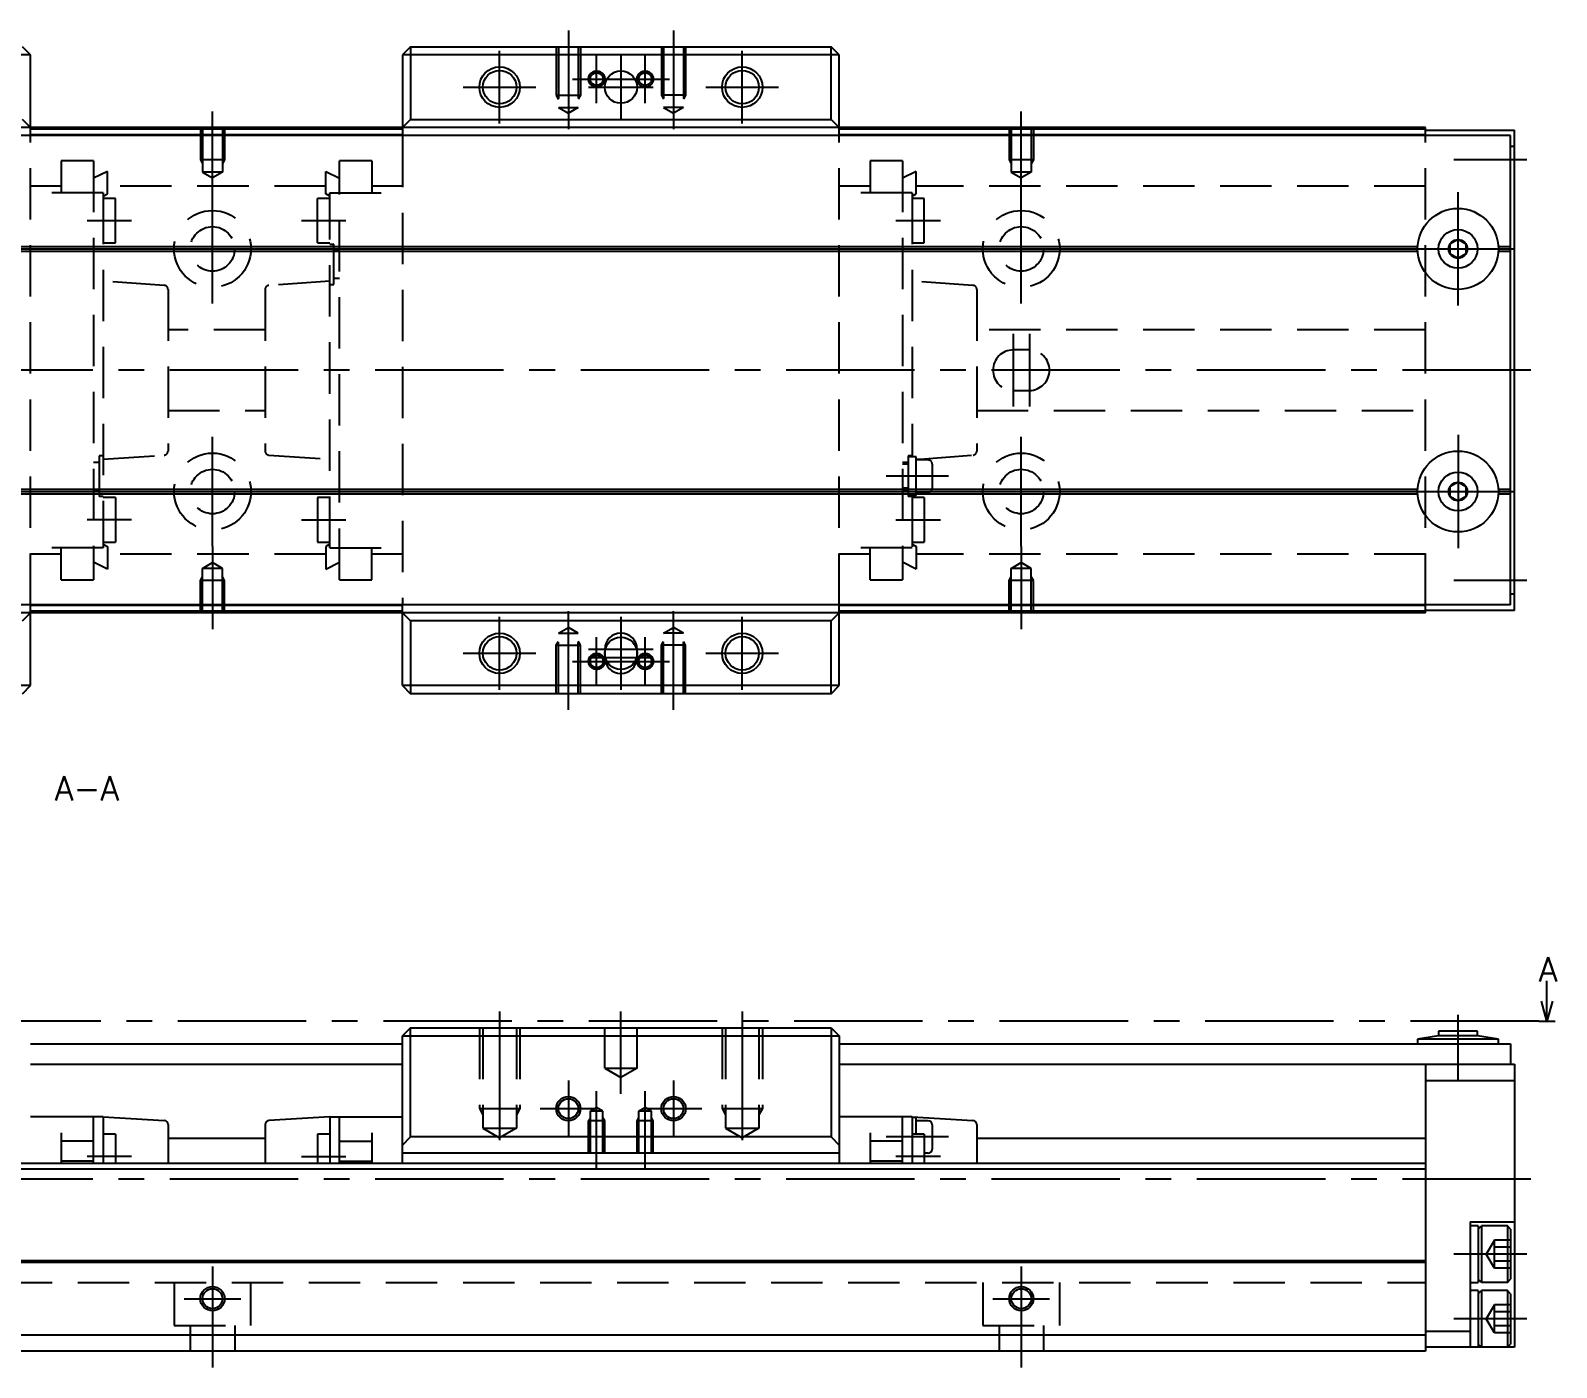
# Model space of a CAD drawing. Extents: x -2 to 551, y -8 to 279.
# Drawn here: x 362.3 to 550.9, y 8 to 173.3 of the extents above; entities that cross this region are included whole.
import ezdxf

# ---------------------------------------------------------------- set-up
doc = ezdxf.new("R2010")
doc.units = 0
doc.header["$LTSCALE"] = 0.5
doc.linetypes.add('CENTER', pattern=[50.8, 31.75, -6.35, 6.35, -6.35])
doc.linetypes.add('DASHED', pattern=[19.05, 12.7, -6.35])
for name, color, linetype in [('MSM_CENTER', 1, 'CENTER'), ('MSM_CONTINUOUS', 7, 'CONTINUOUS'), ('MSM_DASHED', 4, 'DASHED'), ('MSM_NARROW', 5, 'CONTINUOUS'), ('MSM_PART_NUMBER', 7, 'CONTINUOUS')]:
    doc.layers.add(name, color=color, linetype=linetype)
doc.styles.get("Standard").update_dxf_attribs({"font": 'txt.shx', "height": 3, "bigfont": 'bigfont.shx'})

msp = doc.modelspace()

# ---------------------------------------------------------------- linework, layer by layer
at = {"layer": 'MSM_CENTER'}
for p, q in [((428.76, 173.3), (428.76, 161.09)), ((441.76, 173.3), (441.76, 161.09)), ((420.26, 161.8), (420.26, 170.8)), ((432.26, 164.3), (432.26, 170.3)), ((435.26, 170.3), (435.26, 162.3)), ((438.26, 164.3), (438.26, 170.3)), ((450.26, 161.8), (450.26, 170.8)), ((415.76, 166.3), (424.76, 166.3)), ((429.26, 167.3), (441.26, 167.3)), ((431.26, 166.3), (439.26, 166.3)), ((445.76, 166.3), (454.76, 166.3)), ((384.76, 153.09), (384.76, 163.3)), ((484.76, 153.09), (484.76, 163.3)), ((547.26, 157.3), (538.26, 157.3)), ((384.76, 139.55), (384.76, 153.05)), ((484.76, 139.55), (484.76, 153.05)), ((538.76, 139.3), (538.76, 153.3)), ((369.26, 149.8), (374.76, 149.8)), ((395.76, 149.8), (401.26, 149.8)), ((469.26, 149.8), (474.76, 149.8)), ((378.01, 146.3), (391.51, 146.3)), ((478.01, 146.3), (491.51, 146.3)), ((531.76, 146.3), (545.76, 146.3)), ((483.76, 135.8), (483.76, 126.8)), ((485.76, 135.8), (485.76, 126.8)), ((547.76, 131.3), (196.26, 131.3)), ((384.76, 109.55), (384.76, 123.05)), ((484.76, 109.55), (484.76, 123.05)), ((538.76, 123.3), (538.76, 109.3)), ((475.76, 118.2), (468.06, 118.2)), ((378.01, 116.3), (391.51, 116.3)), ((478.01, 116.3), (491.51, 116.3)), ((531.76, 116.3), (545.76, 116.3)), ((374.76, 112.8), (369.26, 112.8)), ((395.76, 112.8), (401.26, 112.8)), ((469.26, 112.8), (474.76, 112.8)), ((384.76, 109.51), (384.76, 99.3)), ((484.76, 109.51), (484.76, 99.3)), ((547.26, 105.3), (538.26, 105.3)), ((420.26, 91.8), (420.26, 100.8)), ((428.76, 89.3), (428.76, 101.51)), ((435.26, 100.8), (435.26, 91.8)), ((441.76, 89.3), (441.76, 101.51)), ((450.26, 91.8), (450.26, 100.8)), ((432.26, 92.3), (432.26, 98.3)), ((438.26, 92.3), (438.26, 98.3)), ((415.76, 96.3), (424.76, 96.3)), ((431.26, 96.8), (439.26, 96.8)), ((445.76, 96.3), (454.76, 96.3)), ((429.26, 95.3), (441.26, 95.3)), ((431.26, 95.8), (439.26, 95.8)), ((420.26, 52), (420.26, 34.41)), ((435.26, 41.85), (435.26, 52)), ((450.26, 52), (450.26, 34.41)), ((538.76, 43.5), (538.76, 51.6)), ((548.76, 50.8), (189.76, 50.8)), ((428.76, 43.5), (428.76, 36.5)), ((441.76, 43.5), (441.76, 36.5)), ((432.26, 32.5), (432.26, 42.15)), ((438.26, 32.5), (438.26, 42.15)), ((425.26, 40), (432.26, 40)), ((438.26, 40), (445.26, 40)), ((475.76, 36.5), (468.06, 36.5)), ((374.76, 34.1), (369.26, 34.1)), ((395.76, 34.1), (401.26, 34.1)), ((474.76, 34.1), (469.26, 34.1)), ((547.76, 31.3), (196.26, 31.3)), ((547.26, 22), (538.26, 22)), ((384.76, 20.5), (384.76, 8)), ((484.76, 20.5), (484.76, 8)), ((381.26, 16.5), (388.26, 16.5)), ((481.26, 16.5), (488.26, 16.5)), ((547.26, 14), (538.26, 14))]:
    msp.add_line(p, q, dxfattribs=at)
at = {"layer": 'MSM_CONTINUOUS'}
for p, q in [((362.26, 170.3), (308.26, 170.3)), ((362.26, 170.3), (361.26, 171.3)), ((362.26, 160.3), (362.26, 170.3)), ((409.26, 171.3), (408.26, 170.3)), ((462.26, 170.3), (408.26, 170.3)), ((408.26, 170.3), (408.26, 160.3)), ((409.26, 171.3), (461.26, 171.3)), ((409.26, 171.3), (409.26, 162.3)), ((462.26, 170.3), (461.26, 171.3)), ((461.26, 162.3), (461.26, 171.3)), ((462.26, 160.3), (462.26, 170.3)), ((362.26, 161.3), (361.26, 162.3)), ((409.26, 162.3), (408.26, 161.3)), ((409.26, 162.3), (461.26, 162.3)), ((462.26, 161.3), (461.26, 162.3)), ((534.76, 161.3), (234.76, 161.3)), ((408.26, 161.1), (362.26, 161.1)), ((408.26, 160.4), (362.26, 160.4)), ((534.76, 161.1), (462.26, 161.1)), ((534.76, 160.4), (462.26, 160.4)), ((534.76, 160.3), (534.76, 161.3)), ((534.76, 161), (545.76, 161)), ((545.76, 101.6), (545.76, 161)), ((545.26, 160.3), (223.26, 160.3)), ((545.26, 102.3), (545.26, 160.3)), ((545.26, 159), (545.76, 159)), ((538.76, 147.45), (537.76, 146.88)), ((539.76, 146.88), (538.76, 147.45)), ((234.75, 146.6), (533.77, 146.6)), ((234.75, 146), (533.77, 146)), ((234.76, 146.3), (533.76, 146.3)), ((537.76, 146.88), (537.76, 145.72)), ((537.76, 145.72), (538.76, 145.15)), ((538.76, 145.15), (539.76, 145.72)), ((539.76, 145.72), (539.76, 146.88)), ((543.75, 146.6), (545.26, 146.6)), ((543.75, 146), (545.26, 146)), ((543.76, 146.3), (545.26, 146.3)), ((538.76, 117.45), (537.76, 116.88)), ((539.76, 116.88), (538.76, 117.45)), ((234.75, 116.6), (533.77, 116.6)), ((234.75, 116), (533.77, 116)), ((234.76, 116.3), (533.76, 116.3)), ((537.76, 116.88), (537.76, 115.72)), ((537.76, 115.72), (538.76, 115.15)), ((538.76, 115.15), (539.76, 115.72)), ((539.76, 115.72), (539.76, 116.88)), ((543.75, 116.6), (545.26, 116.6)), ((543.75, 116), (545.26, 116)), ((543.76, 116.3), (545.26, 116.3)), ((545.26, 102.3), (223.26, 102.3)), ((362.26, 92.3), (362.26, 102.3)), ((408.26, 102.2), (362.26, 102.2)), ((408.26, 92.3), (408.26, 102.3)), ((462.26, 92.3), (462.26, 102.3)), ((534.76, 102.2), (462.26, 102.2)), ((534.76, 101.3), (534.76, 102.3)), ((545.76, 103.6), (545.26, 103.6)), ((534.76, 101.3), (234.76, 101.3)), ((361.26, 100.3), (362.26, 101.3)), ((408.26, 101.5), (362.26, 101.5)), ((408.26, 101.3), (409.26, 100.3)), ((461.26, 100.3), (409.26, 100.3)), ((409.26, 100.3), (409.26, 91.3)), ((461.26, 100.3), (462.26, 101.3)), ((461.26, 91.3), (461.26, 100.3)), ((534.76, 101.5), (462.26, 101.5)), ((545.76, 101.6), (534.76, 101.6)), ((433.26, 96.8), (433.26, 95.8)), ((437.26, 95.8), (437.26, 96.8)), ((362.26, 92.3), (308.26, 92.3)), ((361.26, 91.3), (362.26, 92.3)), ((408.26, 92.3), (409.26, 91.3)), ((462.26, 92.3), (408.26, 92.3)), ((461.26, 91.3), (409.26, 91.3)), ((461.26, 91.3), (462.26, 92.3)), ((549.76, 50.8), (549.76, 55.8)), ((549.76, 50.8), (549.09, 53.3)), ((550.43, 53.3), (549.76, 50.8)), ((409.26, 50), (408.26, 49)), ((409.26, 50), (461.26, 50)), ((409.26, 36.5), (409.26, 50)), ((461.26, 50), (462.26, 49)), ((461.26, 50), (461.26, 36.5)), ((541.16, 49.6), (536.36, 49.6)), ((536.36, 49.6), (536.36, 49)), ((541.16, 49), (541.16, 49.6)), ((548.76, 50.8), (550.76, 50.8)), ((362.26, 48), (408.26, 48)), ((408.26, 33.2), (408.26, 49)), ((408.26, 49), (462.26, 49)), ((462.26, 49), (462.26, 33.2)), ((462.26, 48), (545.26, 48)), ((536.36, 49), (533.76, 48.6)), ((543.76, 48.6), (533.76, 48.6)), ((533.76, 48.6), (533.76, 48)), ((541.16, 49), (536.36, 49)), ((543.76, 48.6), (541.16, 49)), ((543.76, 48), (543.76, 48.6)), ((545.26, 48), (545.26, 45.5)), ((362.26, 45.5), (408.26, 45.5)), ((462.26, 45.5), (545.76, 45.5)), ((534.76, 45.5), (534.76, 10)), ((545.76, 45.5), (545.76, 10.5)), ((534.76, 43.5), (545.76, 43.5)), ((371.26, 39), (362.26, 39)), ((370.06, 33.2), (370.06, 39)), ((371.26, 39), (378.79, 38.53)), ((371.26, 39), (371.26, 33.2)), ((379.26, 38.03), (379.26, 33.2)), ((391.26, 38.03), (391.26, 33.2)), ((399.26, 39), (391.73, 38.53)), ((399.26, 39), (408.26, 39)), ((399.26, 39), (399.26, 33.2)), ((400.46, 33.2), (400.46, 39)), ((471.26, 39), (462.26, 39)), ((470.06, 33.2), (470.06, 39)), ((471.26, 39), (478.79, 38.53)), ((471.26, 39), (471.26, 33.2)), ((471.76, 38.9), (471.26, 38.9)), ((471.76, 36.85), (471.76, 38.9)), ((473.26, 38.5), (471.76, 38.5)), ((473.76, 38), (473.76, 35)), ((479.26, 38.03), (479.26, 33.2)), ((366.06, 37), (366.06, 33.2)), ((370.06, 36), (366.06, 36)), ((372.76, 36.85), (371.26, 36.85)), ((372.76, 36.85), (372.76, 33.2)), ((391.26, 36.3), (379.26, 36.3)), ((399.26, 36.85), (397.76, 36.85)), ((397.76, 36.85), (397.76, 33.2)), ((400.46, 36), (404.46, 36)), ((404.46, 37), (404.46, 33.2)), ((408.26, 35.5), (409.26, 36.5)), ((461.26, 36.5), (409.26, 36.5)), ((461.26, 36.5), (462.26, 35.5)), ((466.06, 37), (466.06, 33.2)), ((470.06, 36), (466.06, 36)), ((472.76, 36.85), (471.26, 36.85)), ((472.76, 36.85), (472.76, 33.2)), ((534.76, 36.3), (479.26, 36.3)), ((462.26, 34.5), (408.26, 34.5)), ((473.26, 34.5), (472.76, 34.5)), ((534.76, 33.2), (234.76, 33.2)), ((534.76, 32.5), (234.76, 32.5)), ((370.06, 33.5), (366.06, 33.5)), ((400.46, 33.5), (404.46, 33.5)), ((470.06, 33.5), (466.06, 33.5)), ((540.26, 26), (540.26, 10.5)), ((540.26, 26), (545.76, 26)), ((541.26, 25.5), (540.26, 25.5)), ((541.26, 25.1), (541.66, 25.5)), ((541.26, 25.5), (541.26, 18.5)), ((541.66, 25.5), (541.66, 18.5)), ((544.86, 25.5), (541.66, 25.5)), ((545.26, 25.1), (544.86, 25.5)), ((544.86, 25.5), (544.86, 18.5)), ((545.26, 25.1), (545.26, 18.9)), ((534.76, 21.2), (234.76, 21.2)), ((534.76, 21), (234.76, 21)), ((541.66, 18.5), (541.26, 18.9)), ((544.86, 18.5), (545.26, 18.9)), ((540.26, 18.5), (541.26, 18.5)), ((541.26, 17.5), (540.26, 17.5)), ((541.26, 17.5), (541.26, 10.5)), ((541.26, 17.1), (541.66, 17.5)), ((544.86, 18.5), (541.66, 18.5)), ((541.66, 17.5), (541.66, 10.5)), ((544.86, 17.5), (541.66, 17.5)), ((544.86, 17.5), (544.86, 10.5)), ((545.26, 17.1), (544.86, 17.5)), ((545.26, 17.1), (545.26, 10.9)), ((534.76, 12), (234.76, 12)), ((534.76, 12.5), (540.26, 12.5)), ((534.76, 10), (234.76, 10)), ((545.76, 10.5), (534.76, 10.5)), ((541.66, 10.5), (541.26, 10.9)), ((544.86, 10.5), (545.26, 10.9))]:
    msp.add_line(p, q, dxfattribs=at)
for centre, radius in [((420.26, 166.3), 2.07), ((435.26, 166.3), 2), ((450.26, 166.3), 2.07), ((538.76, 146.3), 5), ((538.76, 146.3), 2.4), ((538.76, 146.3), 1.15), ((538.76, 116.3), 5), ((538.76, 116.3), 2.4), ((538.76, 116.3), 1.15), ((420.26, 96.3), 2.07), ((435.26, 96.3), 2), ((450.26, 96.3), 2.07), ((428.76, 40), 1.23), ((441.76, 40), 1.23), ((384.76, 16.5), 1.23), ((484.76, 16.5), 1.23)]:
    msp.add_circle(centre, radius, dxfattribs=at)
for centre, radius, start, end in [((435.26, 96.8), 2, 0, 180), ((435.26, 95.8), 2, 180, 0), ((378.76, 38.03), 0.5, 0, 86.4237), ((391.76, 38.03), 0.5, 93.5763, 180), ((473.26, 38), 0.5, 0, 90), ((478.76, 38.03), 0.5, 0, 86.4237), ((473.26, 35), 0.5, 270, 0)]:
    msp.add_arc(centre, radius, start, end, dxfattribs=at)
at = {"layer": 'MSM_DASHED'}
for p, q in [((427.26, 171.3), (427.26, 165.3)), ((427.53, 171.3), (427.53, 163.8)), ((429.99, 171.3), (429.99, 163.8)), ((430.26, 171.3), (430.26, 165.3)), ((440.26, 171.3), (440.26, 165.3)), ((440.53, 171.3), (440.53, 163.8)), ((442.99, 171.3), (442.99, 163.8)), ((443.26, 171.3), (443.26, 165.3)), ((427.26, 165.3), (430.26, 165.3)), ((427.26, 165.3), (427.53, 164.83)), ((430.26, 165.3), (429.99, 164.83)), ((443.26, 165.3), (440.26, 165.3)), ((440.26, 165.3), (440.53, 164.83)), ((443.26, 165.3), (442.99, 164.83)), ((427.53, 163.8), (428.76, 163.09)), ((427.53, 163.8), (429.99, 163.8)), ((429.99, 163.8), (428.76, 163.09)), ((440.53, 163.8), (441.76, 163.09)), ((442.99, 163.8), (440.53, 163.8)), ((442.99, 163.8), (441.76, 163.09)), ((383.26, 161.3), (383.26, 157.3)), ((383.53, 161.3), (383.53, 155.8)), ((385.99, 161.3), (385.99, 155.8)), ((386.26, 161.3), (386.26, 157.3)), ((483.26, 161.3), (483.26, 157.3)), ((483.53, 161.3), (483.53, 155.8)), ((485.99, 161.3), (485.99, 155.8)), ((486.26, 161.3), (486.26, 157.3)), ((362.26, 102.3), (362.26, 160.3)), ((408.26, 160.3), (408.26, 102.3)), ((462.26, 102.3), (462.26, 160.3)), ((534.76, 102.3), (534.76, 160.3)), ((370.06, 157.2), (366.06, 157.2)), ((366.06, 157.2), (366.06, 153.25)), ((370.06, 157.2), (370.06, 105.4)), ((386.26, 157.3), (383.26, 157.3)), ((383.26, 157.3), (383.53, 156.83)), ((386.26, 157.3), (385.99, 156.83)), ((400.46, 105.4), (400.46, 157.2)), ((404.46, 157.2), (400.46, 157.2)), ((404.46, 157.2), (404.46, 153.25)), ((470.06, 157.2), (466.06, 157.2)), ((466.06, 157.2), (466.06, 153.25)), ((470.06, 157.2), (470.06, 105.4)), ((483.26, 157.3), (483.53, 156.83)), ((486.26, 157.3), (483.26, 157.3)), ((486.26, 157.3), (485.99, 156.83)), ((371.76, 155.89), (370.06, 155.04)), ((371.76, 153.1), (371.76, 155.89)), ((383.53, 155.8), (384.76, 155.09)), ((385.99, 155.8), (383.53, 155.8)), ((385.99, 155.8), (384.76, 155.09)), ((398.76, 155.89), (400.46, 155.04)), ((398.76, 153.1), (398.76, 155.89)), ((471.76, 155.89), (470.06, 155.04)), ((471.76, 153.1), (471.76, 155.89)), ((485.99, 155.8), (483.53, 155.8)), ((483.53, 155.8), (484.76, 155.09)), ((485.99, 155.8), (484.76, 155.09)), ((366.06, 154.05), (362.26, 154.05)), ((371.26, 153.25), (362.26, 153.25)), ((371.26, 153.25), (371.26, 109.35)), ((371.26, 152.8), (371.76, 153.1)), ((398.76, 154.05), (371.76, 154.05)), ((399.26, 152.8), (398.76, 153.1)), ((399.26, 153.25), (408.26, 153.25)), ((399.26, 109.35), (399.26, 153.25)), ((408.26, 154.05), (404.46, 154.05)), ((466.06, 154.05), (462.26, 154.05)), ((471.26, 153.25), (462.26, 153.25)), ((471.26, 153.25), (471.26, 120.6)), ((471.26, 152.8), (471.76, 153.1)), ((534.76, 154.05), (471.76, 154.05)), ((372.76, 152.55), (371.26, 152.55)), ((372.76, 147.05), (372.76, 152.55)), ((397.76, 147.05), (397.76, 152.55)), ((399.26, 152.55), (397.76, 152.55)), ((472.76, 152.55), (471.26, 152.55)), ((472.76, 147.05), (472.76, 152.55)), ((371.26, 147.05), (372.76, 147.05)), ((397.76, 147.05), (399.26, 147.05)), ((399.26, 146.9), (399.76, 146.9)), ((399.76, 141.9), (399.76, 146.9)), ((399.76, 146.1), (400.46, 146.1)), ((471.26, 147.05), (472.76, 147.05)), ((378.79, 141.79), (371.26, 142.3)), ((399.26, 142.3), (391.73, 141.79)), ((399.26, 141.9), (399.76, 141.9)), ((399.76, 142.7), (400.46, 142.7)), ((478.79, 141.79), (471.26, 142.3)), ((379.26, 141.29), (379.26, 121.31)), ((391.26, 141.29), (391.26, 121.31)), ((479.26, 141.29), (479.26, 121.31)), ((391.26, 136.3), (379.26, 136.3)), ((534.76, 136.3), (479.26, 136.3)), ((485.76, 133.8), (483.76, 133.8)), ((483.76, 128.8), (485.76, 128.8)), ((379.26, 126.3), (391.26, 126.3)), ((479.26, 126.3), (534.76, 126.3)), ((371.26, 120.3), (378.79, 120.81)), ((391.73, 120.81), (399.26, 120.3)), ((472.26, 120.31), (478.8, 120.81)), ((370.76, 119.9), (370.06, 119.9)), ((370.76, 120.7), (370.76, 115.7)), ((371.26, 120.7), (370.76, 120.7)), ((470.76, 119.9), (470.06, 119.9)), ((470.76, 119.7), (470.06, 119.7)), ((470.76, 120.7), (470.76, 115.7)), ((471.26, 120.7), (470.76, 120.7)), ((471.76, 120.6), (470.76, 120.6)), ((471.76, 115.8), (471.76, 120.6)), ((471.76, 120.31), (472.26, 120.31)), ((473.26, 120.2), (471.76, 120.2)), ((473.76, 119.7), (473.76, 116.7)), ((370.76, 116.5), (370.06, 116.5)), ((371.26, 115.7), (370.76, 115.7)), ((372.76, 115.55), (371.26, 115.55)), ((372.76, 115.55), (372.76, 110.05)), ((397.76, 115.55), (397.76, 110.05)), ((399.26, 115.55), (397.76, 115.55)), ((470.76, 116.7), (470.06, 116.7)), ((470.76, 116.5), (470.06, 116.5)), ((470.76, 115.8), (471.76, 115.8)), ((471.26, 115.7), (470.76, 115.7)), ((471.26, 115.8), (471.26, 109.35)), ((472.76, 115.55), (471.26, 115.55)), ((473.26, 116.2), (471.76, 116.2)), ((472.76, 115.55), (472.76, 110.05)), ((371.26, 110.05), (372.76, 110.05)), ((371.26, 109.8), (371.76, 109.5)), ((371.76, 109.5), (371.76, 106.71)), ((397.76, 110.05), (399.26, 110.05)), ((399.26, 109.8), (398.76, 109.5)), ((398.76, 109.5), (398.76, 106.71)), ((471.26, 110.05), (472.76, 110.05)), ((471.26, 109.8), (471.76, 109.5)), ((471.76, 109.5), (471.76, 106.71)), ((371.26, 109.35), (362.26, 109.35)), ((366.06, 108.55), (362.26, 108.55)), ((366.06, 105.4), (366.06, 109.35)), ((371.76, 106.71), (370.06, 107.56)), ((398.76, 108.55), (371.76, 108.55)), ((398.76, 106.71), (400.46, 107.56)), ((399.26, 109.35), (408.26, 109.35)), ((404.46, 105.4), (404.46, 109.35)), ((408.26, 108.55), (404.46, 108.55)), ((471.26, 109.35), (462.26, 109.35)), ((466.06, 108.55), (462.26, 108.55)), ((466.06, 105.4), (466.06, 109.35)), ((471.76, 106.71), (470.06, 107.56)), ((534.76, 108.55), (471.76, 108.55)), ((383.26, 105.3), (383.53, 105.77)), ((383.53, 106.8), (384.76, 107.51)), ((383.53, 101.3), (383.53, 106.8)), ((385.99, 106.8), (383.53, 106.8)), ((385.99, 106.8), (384.76, 107.51)), ((385.99, 101.3), (385.99, 106.8)), ((386.26, 105.3), (385.99, 105.77)), ((483.26, 105.3), (483.53, 105.77)), ((483.53, 106.8), (484.76, 107.51)), ((483.53, 101.3), (483.53, 106.8)), ((485.99, 106.8), (483.53, 106.8)), ((485.99, 106.8), (484.76, 107.51)), ((485.99, 101.3), (485.99, 106.8)), ((486.26, 105.3), (485.99, 105.77)), ((366.06, 105.4), (370.06, 105.4)), ((383.26, 101.3), (383.26, 105.3)), ((386.26, 105.3), (383.26, 105.3)), ((386.26, 101.3), (386.26, 105.3)), ((400.46, 105.4), (404.46, 105.4)), ((466.06, 105.4), (470.06, 105.4)), ((483.26, 101.3), (483.26, 105.3)), ((486.26, 105.3), (483.26, 105.3)), ((486.26, 101.3), (486.26, 105.3)), ((427.53, 98.8), (428.76, 99.51)), ((427.53, 91.3), (427.53, 98.8)), ((427.53, 98.8), (429.99, 98.8)), ((429.99, 98.8), (428.76, 99.51)), ((429.99, 91.3), (429.99, 98.8)), ((440.53, 98.8), (441.76, 99.51)), ((440.53, 91.3), (440.53, 98.8)), ((442.99, 98.8), (440.53, 98.8)), ((442.99, 98.8), (441.76, 99.51)), ((442.99, 91.3), (442.99, 98.8)), ((427.26, 97.3), (427.53, 97.77)), ((427.26, 91.3), (427.26, 97.3)), ((427.26, 97.3), (430.26, 97.3)), ((430.26, 97.3), (429.99, 97.77)), ((430.26, 91.3), (430.26, 97.3)), ((440.26, 97.3), (440.53, 97.77)), ((440.26, 91.3), (440.26, 97.3)), ((443.26, 97.3), (440.26, 97.3)), ((443.26, 97.3), (442.99, 97.77)), ((443.26, 91.3), (443.26, 97.3)), ((417.76, 50), (417.76, 40)), ((418.19, 50), (418.19, 37.6)), ((422.33, 50), (422.33, 37.6)), ((422.76, 50), (422.76, 40)), ((433.26, 45), (433.26, 50)), ((437.26, 45), (437.26, 50)), ((447.76, 50), (447.76, 40)), ((448.19, 50), (448.19, 37.6)), ((452.33, 50), (452.33, 37.6)), ((452.76, 50), (452.76, 40)), ((433.26, 45), (437.26, 45)), ((433.26, 45), (435.26, 43.85)), ((437.26, 45), (435.26, 43.85)), ((417.76, 40), (422.76, 40)), ((417.76, 40), (418.19, 39.25)), ((422.76, 40), (422.33, 39.25)), ((431.48, 39.7), (432.26, 40.15)), ((431.48, 34.5), (431.48, 39.7)), ((433.04, 39.7), (431.48, 39.7)), ((433.04, 39.7), (432.26, 40.15)), ((433.04, 34.5), (433.04, 39.7)), ((437.48, 39.7), (438.26, 40.15)), ((437.48, 34.5), (437.48, 39.7)), ((439.04, 39.7), (437.48, 39.7)), ((439.04, 39.7), (438.26, 40.15)), ((439.04, 34.5), (439.04, 39.7)), ((447.76, 40), (452.76, 40)), ((447.76, 40), (448.19, 39.25)), ((452.76, 40), (452.33, 39.25)), ((431.26, 38.5), (431.48, 38.87)), ((431.26, 34.5), (431.26, 38.5)), ((433.26, 38.5), (431.26, 38.5)), ((433.26, 38.5), (433.04, 38.87)), ((433.26, 34.5), (433.26, 38.5)), ((437.26, 38.5), (437.48, 38.87)), ((437.26, 34.5), (437.26, 38.5)), ((439.26, 38.5), (437.26, 38.5)), ((439.26, 38.5), (439.04, 38.87)), ((439.26, 34.5), (439.26, 38.5)), ((418.19, 37.6), (422.33, 37.6)), ((418.19, 37.6), (420.26, 36.41)), ((422.33, 37.6), (420.26, 36.41)), ((448.19, 37.6), (452.33, 37.6)), ((448.19, 37.6), (450.26, 36.41)), ((452.33, 37.6), (450.26, 36.41)), ((543.26, 23.73), (542.26, 22)), ((543.26, 20.27), (543.26, 23.73)), ((545.26, 23.73), (543.26, 23.73)), ((545.26, 22.87), (543.26, 22.87)), ((543.26, 20.27), (542.26, 22)), ((545.26, 21.13), (543.26, 21.13)), ((545.26, 20.27), (543.26, 20.27)), ((234.76, 18.5), (534.76, 18.5)), ((380.01, 18.5), (380.01, 13.2)), ((389.51, 13.2), (389.51, 18.5)), ((480.01, 18.5), (480.01, 13.2)), ((489.51, 13.2), (489.51, 18.5)), ((543.26, 15.73), (542.26, 14)), ((543.26, 12.27), (543.26, 15.73)), ((545.26, 15.73), (543.26, 15.73)), ((543.26, 12.27), (542.26, 14)), ((545.26, 14.87), (543.26, 14.87)), ((380.01, 13.2), (389.51, 13.2)), ((382.01, 13.2), (382.01, 10)), ((387.51, 13.2), (387.51, 10)), ((480.01, 13.2), (489.51, 13.2)), ((482.01, 13.2), (482.01, 10)), ((487.51, 13.2), (487.51, 10)), ((545.26, 13.13), (543.26, 13.13)), ((545.26, 12.27), (543.26, 12.27))]:
    msp.add_line(p, q, dxfattribs=at)
for centre, radius in [((432.26, 167.3), 1), ((432.26, 167.3), 0.783), ((438.26, 167.3), 1), ((438.26, 167.3), 0.783), ((384.76, 146.3), 4.75), ((484.76, 146.3), 4.75), ((384.76, 146.3), 2.75), ((484.76, 146.3), 2.75), ((384.76, 116.3), 4.75), ((484.76, 116.3), 4.75), ((384.76, 116.3), 2.75), ((484.76, 116.3), 2.75), ((432.26, 95.3), 1), ((438.26, 95.3), 1), ((432.26, 95.3), 0.783), ((438.26, 95.3), 0.783)]:
    msp.add_circle(centre, radius, dxfattribs=at)
for centre, radius, start, end in [((378.76, 141.29), 0.5, 0, 86.1409), ((391.76, 141.29), 0.5, 93.8591, 180), ((478.76, 141.29), 0.5, 0, 86.1409), ((483.76, 131.3), 2.5, 90, 270), ((485.76, 131.3), 2.5, 270, 90), ((378.76, 121.31), 0.5, 273.8591, 0), ((391.76, 121.31), 0.5, 180, 266.1409), ((478.76, 121.31), 0.5, 274.3825, 0), ((473.26, 119.7), 0.5, 0, 90), ((473.26, 116.7), 0.5, 270, 0)]:
    msp.add_arc(centre, radius, start, end, dxfattribs=at)
at = {"layer": 'MSM_NARROW'}
for centre, radius in [((420.26, 166.3), 2.5), ((450.26, 166.3), 2.5), ((420.26, 96.3), 2.5), ((450.26, 96.3), 2.5), ((428.76, 40), 1.5), ((441.76, 40), 1.5), ((384.76, 16.5), 1.5), ((484.76, 16.5), 1.5)]:
    msp.add_circle(centre, radius, dxfattribs=at)

# ---------------------------------------------------------------- texts
at = {"layer": 'MSM_PART_NUMBER'}
for s, p in [('A-A', (365.26, 78.1)), ('A', (548.75, 55.73))]:
    msp.add_text(s, height=3, dxfattribs=at).set_placement(p)

doc.saveas('drawing.dxf')
